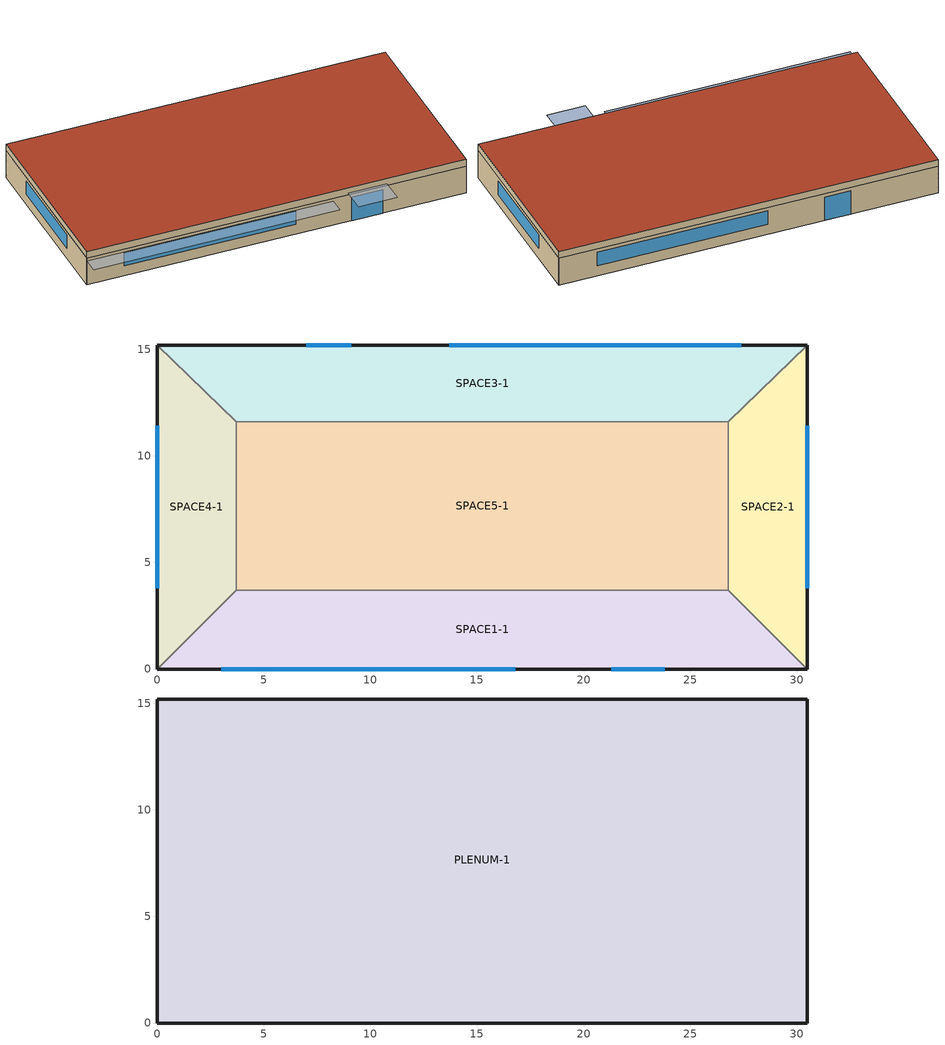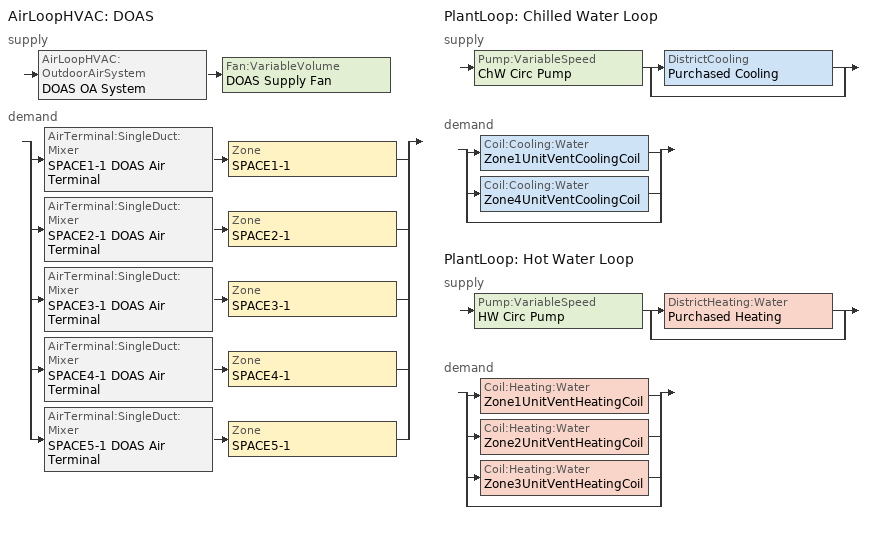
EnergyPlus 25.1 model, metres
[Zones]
SPACE1-1
 floor ground (FLOOR-SLAB-1): 26.8,3.7 30.5,0 0,0 3.7,3.7 z0
 wall outside (WALL-1): 0,0 30.5,0 z0:2.4
 wall to SPACE2-1 (INT-WALL-1): 30.5,0 26.8,3.7 z0:2.4
 wall to SPACE4-1 (INT-WALL-1): 3.7,3.7 0,0 z0:2.4
 wall to SPACE5-1 (INT-WALL-1): 26.8,3.7 3.7,3.7 z0:2.4
 window (Dbl Clr 3mm/13mm Air): 3,0 16.8,0 z0.9:2.1
 window (Sgl Grey 3mm): 21.3,0 23.8,0 z0:2.1
SPACE2-1
 floor ground (FLOOR-SLAB-1): 26.8,11.6 30.5,15.2 30.5,0 26.8,3.7 z0
 wall outside (WALL-1): 30.5,0 30.5,15.2 z0:2.4
 wall to SPACE3-1 (INT-WALL-1): 30.5,15.2 26.8,11.6 z0:2.4
 wall to SPACE5-1 (INT-WALL-1): 26.8,11.6 26.8,3.7 z0:2.4
 window (Dbl Clr 3mm/13mm Air): 30.5,3.8 30.5,11.4 z0.9:2.1
SPACE3-1
 floor ground (FLOOR-SLAB-1): 26.8,11.6 3.7,11.6 0,15.2 30.5,15.2 z0
 wall outside (WALL-1): 30.5,15.2 0,15.2 z0:2.4
 wall to SPACE4-1 (INT-WALL-1): 0,15.2 3.7,11.6 z0:2.4
 wall to SPACE5-1 (INT-WALL-1): 3.7,11.6 26.8,11.6 z0:2.4
 window (Dbl Clr 3mm/13mm Air): 27.4,15.2 13.7,15.2 z0.9:2.1
 window (Sgl Grey 3mm): 9.1,15.2 7,15.2 z0:2.1
SPACE4-1
 floor ground (FLOOR-SLAB-1): 3.7,3.7 0,0 0,15.2 3.7,11.6 z0
 wall outside (WALL-1): 0,15.2 0,0 z0:2.4
 wall to SPACE5-1 (INT-WALL-1): 3.7,3.7 3.7,11.6 z0:2.4
 window (Dbl Clr 3mm/13mm Air): 0,11.4 0,3.8 z0.9:2.1
SPACE5-1
 floor ground (FLOOR-SLAB-1): 26.8,11.6 26.8,3.7 3.7,3.7 3.7,11.6 z0
PLENUM-1
 floor to SPACE1-1 (CLNG-1): 26.8,3.7 30.5,0 0,0 3.7,3.7 z2.4
 floor to SPACE2-1 (CLNG-1): 26.8,11.6 30.5,15.2 30.5,0 26.8,3.7 z2.4
 floor to SPACE3-1 (CLNG-1): 26.8,11.6 3.7,11.6 0,15.2 30.5,15.2 z2.4
 floor to SPACE4-1 (CLNG-1): 3.7,3.7 0,0 0,15.2 3.7,11.6 z2.4
 floor to SPACE5-1 (CLNG-1): 26.8,11.6 26.8,3.7 3.7,3.7 3.7,11.6 z2.4
 wall outside (WALL-1): 0,0 30.5,0 30.5,15.2 0,15.2 0,0 z2.4:3
 roof outside (ROOF-1): 0,15.2 0,0 30.5,0 30.5,15.2 z3
shading: 0,-1.3 0,0 19.8,0 19.8,-1.3 z2.2; 21,-2 21,0 24.1,0 24.1,-2 z2.6
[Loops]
AirLoopHVAC 'DOAS'
 supply: AirLoopHVAC:OutdoorAirSystem 'DOAS OA System' > Fan:VariableVolume 'DOAS Supply Fan'
 demand: split
  | AirTerminal:SingleDuct:Mixer 'SPACE1-1 DOAS Air Terminal' > Zone 'SPACE1-1'
  | AirTerminal:SingleDuct:Mixer 'SPACE2-1 DOAS Air Terminal' > Zone 'SPACE2-1'
  | AirTerminal:SingleDuct:Mixer 'SPACE3-1 DOAS Air Terminal' > Zone 'SPACE3-1'
  | AirTerminal:SingleDuct:Mixer 'SPACE4-1 DOAS Air Terminal' > Zone 'SPACE4-1'
  | AirTerminal:SingleDuct:Mixer 'SPACE5-1 DOAS Air Terminal' > Zone 'SPACE5-1'
PlantLoop 'Chilled Water Loop'
 supply: Pump:VariableSpeed 'ChW Circ Pump' > split
  | DistrictCooling 'Purchased Cooling'
  | bypass
 demand: split
  | Coil:Cooling:Water 'Zone1UnitVentCoolingCoil'
  | Coil:Cooling:Water 'Zone4UnitVentCoolingCoil'
  | bypass
PlantLoop 'Hot Water Loop'
 supply: Pump:VariableSpeed 'HW Circ Pump' > split
  | DistrictHeating:Water 'Purchased Heating'
  | bypass
 demand: split
  | Coil:Heating:Water 'Zone1UnitVentHeatingCoil'
  | Coil:Heating:Water 'Zone2UnitVentHeatingCoil'
  | Coil:Heating:Water 'Zone3UnitVentHeatingCoil'
  | bypass
[Building]
Building: North Axis {deg}=30; Terrain=City; Loads Convergence Tolerance Value {W}=0.04; Temperature Convergence Tolerance Value {deltaC}=0.4; Solar Distribution=FullExterior; Maximum Number of Warmup Days=25; Minimum Number of Warmup Days=6
[Site:Location]
CHICAGO_IL_USA TMY2-94846: Latitude {deg}=41.78; Longitude {deg}=-87.75; Time Zone {hr}=-6; Elevation {m}=190
[SizingPeriod:DesignDay] Day of Month=21; Humidity Condition Type=Wetbulb; Barometric Pressure {Pa}=99063; Rain Indicator=No; Snow Indicator=No; Daylight Saving Time Indicator=No; Solar Model Indicator=ASHRAEClearSky; Sky Clearness=1
Name | Month | Day Type | Maximum Dry-Bulb Temperature {C} | Daily Dry-Bulb Temperature Range {deltaC} | Wetbulb or DewPoint at Maximum Dry-Bulb {C} | Wind Speed {m/s} | Wind Direction {deg}
CHICAGO_IL_USA Annual Heating 99% Design Conditions DB | 1 | WinterDesignDay | -17.3 | 0 | -17.3 | 4.9 | 270
CHICAGO_IL_USA Annual Cooling 1% Design Conditions DB/MCWB | 7 | SummerDesignDay | 31.5 | 10.7 | 23 | 5.3 | 230
[Site:GroundTemperature:BuildingSurface]
20.03, 20.03, 20.13, 20.3, 20.43, 20.52, 20.62, 20.77, 20.78, 20.55, 20.44, 20.2
[Material] Thermal Absorptance=0.9
Name | Roughness | Thickness {m} | Conductivity {W/m-K} | Density {kg/m3} | Specific Heat {J/kg-K} | Solar Absorptance | Visible Absorptance
RG01 | Rough | 0.0127 | 1.442 | 881 | 1674 | 0.65 | 0.65
BR01 | VeryRough | 0.0095 | 0.162 | 1121 | 1464 | 0.7 | 0.7
IN46 | VeryRough | 0.0762 | 0.023 | 24 | 1590 | 0.5 | 0.5
WD01 | MediumSmooth | 0.0191 | 0.115 | 513 | 1381 | 0.78 | 0.78
PW03 | MediumSmooth | 0.0127 | 0.115 | 545 | 1213 | 0.78 | 0.78
IN02 | Rough | 0.0901 | 0.043 | 10 | 837 | 0.75 | 0.75
GP01 | MediumSmooth | 0.0127 | 0.16 | 801 | 837 | 0.75 | 0.75
GP02 | MediumSmooth | 0.0159 | 0.16 | 801 | 837 | 0.75 | 0.75
CC03 | MediumRough | 0.1016 | 1.31 | 2243 | 837 | 0.65 | 0.65
[Material:NoMass]
MAT-CLNG-1: Roughness=Rough; Thermal Resistance {m2-K/W}=0.652259; Thermal Absorptance=0.65; Solar Absorptance=0.65; Visible Absorptance=0.65
[Material:AirGap]
AL21: Thermal Resistance {m2-K/W}=0.157
[WindowMaterial:Glazing] Optical Data Type=SpectralAverage; Thickness {m}=0.003; Infrared Transmittance at Normal Incidence=0; Front Side Infrared Hemispherical Emissivity=0.84; Back Side Infrared Hemispherical Emissivity=0.84; Conductivity {W/m-K}=0.9
Name | Solar Transmittance at Normal Incidence | Front Side Solar Reflectance at Normal Incidence | Back Side Solar Reflectance at Normal Incidence | Visible Transmittance at Normal Incidence | Front Side Visible Reflectance at Normal Incidence | Back Side Visible Reflectance at Normal Incidence
CLEAR 3MM | 0.837 | 0.075 | 0.075 | 0.898 | 0.081 | 0.081
GREY 3MM | 0.626 | 0.061 | 0.061 | 0.611 | 0.061 | 0.061
[WindowMaterial:Gas]
AIR 13MM: Gas Type=Air; Thickness {m}=0.0127
[Construction]
ROOF-1: RG01, BR01, IN46, WD01
WALL-1: WD01, PW03, IN02, GP01
CLNG-1: MAT-CLNG-1
FLOOR-SLAB-1: CC03
INT-WALL-1: GP02, AL21, GP02
Dbl Clr 3mm/13mm Air: CLEAR 3MM, AIR 13MM, CLEAR 3MM
Sgl Grey 3mm: GREY 3MM
[Zone] Type=1; Multiplier=1
Name | Ceiling Height {m} | Volume {m3}
PLENUM-1 | 0.6096 | 283.2
SPACE1-1; SPACE3-1 | 2.4384 | 239.247
SPACE2-1; SPACE4-1 | 2.4384 | 103.311
SPACE5-1 | 2.4384 | 447.683
[People] Number of People Schedule=BLDG Sch   1; Number of People Calculation Method=people; Fraction Radiant=0.3; Activity Level Schedule=Activity Sch
Name | Zone or ZoneList or Space or SpaceList | Number of People
SPACE1-1 People 1 | SPACE1-1 | 11
SPACE2-1 People 1 | SPACE2-1 | 5
SPACE3-1 People 1 | SPACE3-1 | 5
SPACE4-1 People 1 | SPACE4-1 | 5
SPACE5-1 People 1 | SPACE5-1 | 20
[Lights] Schedule=BLDG Sch   3; Design Level Calculation Method=LightingLevel; Return Air Fraction=0.2; Fraction Radiant=0.59; Fraction Visible=0.2; Fraction Replaceable=0
Name | Zone or ZoneList or Space or SpaceList | Lighting Level {W}
SPACE1-1 Lights 1 | SPACE1-1 | 1584
SPACE2-1 Lights 1 | SPACE2-1 | 684
SPACE3-1 Lights 1 | SPACE3-1 | 684
SPACE4-1 Lights 1 | SPACE4-1 | 684
SPACE5-1 Lights 1 | SPACE5-1 | 2964
[ElectricEquipment] Schedule=BLDG Sch   2; Design Level Calculation Method=EquipmentLevel; Fraction Latent=0; Fraction Radiant=0.3; Fraction Lost=0
Name | Zone or ZoneList or Space or SpaceList | Design Level {W}
SPACE1-1 ElecEq 1 | SPACE1-1 | 1056
SPACE2-1 ElecEq 1 | SPACE2-1 | 456
SPACE3-1 ElecEq 1 | SPACE3-1 | 456
SPACE4-1 ElecEq 1 | SPACE4-1 | 456
SPACE5-1 ElecEq 1 | SPACE5-1 | 1976
[Sizing:Zone] Zone Cooling Design Supply Air Temperature Input Method=SupplyAirTemperature; Zone Cooling Design Supply Air Temperature {C}=14; Zone Heating Design Supply Air Temperature Input Method=SupplyAirTemperature; Zone Heating Design Supply Air Temperature {C}=50; Zone Cooling Design Supply Air Humidity Ratio {kgWater/kgDryAir}=0.009; Zone Heating Design Supply Air Humidity Ratio {kgWater/kgDryAir}=0.004; Zone Heating Sizing Factor=0; Zone Cooling Sizing Factor=0; Cooling Design Air Flow Method=DesignDay; Cooling Design Air Flow Rate {m3/s}=0; Heating Design Air Flow Method=DesignDay; Heating Design Air Flow Rate {m3/s}=0
Name | Design Specification Outdoor Air Object | Account for Dedicated Outdoor Air System | Dedicated Outdoor Air System Control Strategy | Dedicated Outdoor Air Low Setpoint Temperature for Design {C} | Dedicated Outdoor Air High Setpoint Temperature for Design {C}
SPACE1-1 | SZ DSOA SPACE1-1 | No | NeutralSupplyAir | autosize | autosize
SPACE2-1 | SZ DSOA SPACE2-1 | No | NeutralSupplyAir | autosize | autosize
SPACE3-1 | SZ DSOA SPACE3-1 | No | NeutralSupplyAir | autosize | autosize
SPACE4-1 | SZ DSOA SPACE4-1 | Yes | ColdSupplyAir | 13.8 | 15.6
SPACE5-1 | SZ DSOA SPACE5-1 | Yes | ColdSupplyAir | 13.8 | 15.6
[DesignSpecification:OutdoorAir] Outdoor Air Method=flow/person; Outdoor Air Flow per Person {m3/s-person}=0.00944; Outdoor Air Flow per Zone Floor Area {m3/s-m2}=0; Outdoor Air Flow per Zone {m3/s}=0
SZ DSOA SPACE1-1; SZ DSOA SPACE2-1; SZ DSOA SPACE3-1; SZ DSOA SPACE4-1; SZ DSOA SPACE5-1
[Sizing:Plant]
Name | Loop Type | Design Loop Exit Temperature {C} | Loop Design Temperature Difference {deltaC}
Hot Water Loop | heating | 60 | 11
Chilled Water Loop | cooling | 6.67 | 6.67
[PlantLoop] Fluid Type=Water; Maximum Loop Temperature {C}=100; Maximum Loop Flow Rate {m3/s}=autosize; Minimum Loop Flow Rate {m3/s}=0; Plant Loop Volume {m3}=autocalculate; Load Distribution Scheme=Optimal
Name | Plant Equipment Operation Scheme | Minimum Loop Temperature {C}
Chilled Water Loop | Chilled Loop Operation | 1
Hot Water Loop | Hot Loop Operation | 10
[PlantEquipmentOperationSchemes] Control Scheme 1 Schedule=ON
Name | Control Scheme 1
Chilled Loop Operation | Purchased Cooling Only
Hot Loop Operation | Purchased Heating Only
[PlantEquipmentOperation:CoolingLoad]
Purchased Cooling Only: Load Range 1 Lower Limit {W}=0; Load Range 1 Upper Limit {W}=1000000; Range 1 Equipment List=cooling plant
[PlantEquipmentOperation:HeatingLoad]
Purchased Heating Only: Load Range 1 Lower Limit {W}=0; Load Range 1 Upper Limit {W}=1000000; Range 1 Equipment List=heating plant
[PlantEquipmentList]
cooling plant: Purchased Cooling
heating plant: Purchased Heating
[SetpointManager:Scheduled] Control Variable=Temperature
Name | Schedule | Setpoint Node or NodeList
Chilled Water Loop Setpoint Manager | CW Loop Temp Schedule | Chilled Water Loop Setpoint Node List
Hot Water Loop Setpoint Manager | HW Loop Temp Schedule | Hot Water Loop Setpoint Node List
[Zone equipment]
SPACE1-1: SPACE1-1 DOAS Air Terminal, TU1
SPACE2-1: SPACE2-1 DOAS Air Terminal, TU2
SPACE3-1: SPACE3-1 DOAS Air Terminal, TU3
SPACE4-1: SPACE4-1 DOAS Air Terminal, TU4
SPACE5-1: SPACE5-1 DOAS Air Terminal, TU5
[AirTerminal:SingleDuct:Mixer]
Name | ZoneHVAC Unit Object | Mixer Connection Type
SPACE1-1 DOAS Air Terminal | TU1 | InletSide
SPACE2-1 DOAS Air Terminal | TU2 | InletSide
SPACE3-1 DOAS Air Terminal | TU3 | InletSide
SPACE4-1 DOAS Air Terminal | TU4 | SupplySide
SPACE5-1 DOAS Air Terminal | TU5 | SupplySide
[ZoneHVAC:UnitVentilator] Availability Schedule=UnitVentAvailability; Maximum Supply Air Flow Rate {m3/s}=autosize; Outdoor Air Control Type=VariablePercent; Minimum Outdoor Air Flow Rate {m3/s}=autosize; Minimum Outdoor Air Schedule=U2MinOASched; Maximum Outdoor Air Flow Rate {m3/s}=autosize; Maximum Outdoor Air Fraction or Temperature Schedule=UnitVentMaxOA; Heating Convergence Tolerance=0.001
Name | Supply Air Fan | Coil Option | Heating Coil | Cooling Coil | Cooling Convergence Tolerance
TU1 | Zone1UnitVentFan | HeatingAndCooling | Zone1UnitVentHeatingCoil | Zone1UnitVentCoolingCoil | 0.001
TU2 | Zone2UnitVentFan | HEATING | Zone2UnitVentHeatingCoil
TU3 | Zone3UnitVentFan | HEATING | Zone3UnitVentHeatingCoil
TU4 | Zone4UnitVentFan | HeatingAndCooling | Zone4UnitVentHeatingCoil | Zone4UnitVentCoolingCoil | 0.001
TU5 | Zone5UnitVentFan | Heating | Zone5UnitVentHeatingCoil
[ZoneControl:Thermostat]
Name | Zone or ZoneList | Control Type Schedule | Control 1 | Control 2
SPACE1-1 Thermostat | SPACE1-1 | HVACTemplate-Always 4 | Zone Dual SP Control
Zone 2 Thermostat | SPACE2-1 | Zone Control Type Sched | Heating Setpoint with SB | Cooling Setpoint with SB
Zone 3 Thermostat | SPACE3-1 | Zone Control Type Sched | Heating Setpoint with SB | Cooling Setpoint with SB
SPACE4-1 Thermostat | SPACE4-1 | HVACTemplate-Always 4 | Zone Dual SP Control
Zone 5 Thermostat | SPACE5-1 | Zone Control Type Sched | Heating Setpoint with SB | Cooling Setpoint with SB
[ThermostatSetpoint:DualSetpoint]
Zone Dual SP Control: Heating Setpoint Temperature Schedule=Heating Setpoints; Cooling Setpoint Temperature Schedule=Cooling Setpoints
[ThermostatSetpoint:SingleHeating]
Heating Setpoint with SB: Setpoint Temperature Schedule=Heating Setpoints
[ThermostatSetpoint:SingleCooling]
Cooling Setpoint with SB: Setpoint Temperature Schedule=Cooling Setpoints
[DistrictCooling]
Purchased Cooling: Nominal Capacity {W}=autosize
[DistrictHeating:Water]
Purchased Heating: Nominal Capacity {W}=autosize
[Pump:VariableSpeed] Design Maximum Flow Rate {m3/s}=autosize; Design Pump Head {Pa}=179352; Design Power Consumption {W}=autosize; Motor Efficiency=0.9; Fraction of Motor Inefficiencies to Fluid Stream=0; Coefficient 1 of the Part Load Performance Curve=0; Coefficient 2 of the Part Load Performance Curve=1; Coefficient 3 of the Part Load Performance Curve=0; Coefficient 4 of the Part Load Performance Curve=0; Design Minimum Flow Rate {m3/s}=0; Pump Control Type=INTERMITTENT
ChW Circ Pump; HW Circ Pump
[Coil:Cooling:Water] Availability Schedule=FanAndCoilAvailSched; Design Water Flow Rate {m3/s}=autosize; Design Air Flow Rate {m3/s}=autosize; Design Inlet Water Temperature {C}=autosize; Design Inlet Air Temperature {C}=autosize; Design Outlet Air Temperature {C}=autosize; Design Inlet Air Humidity Ratio {kgWater/kgDryAir}=autosize; Design Outlet Air Humidity Ratio {kgWater/kgDryAir}=autosize; Type of Analysis=SimpleAnalysis; Heat Exchanger Configuration=CrossFlow
Zone1UnitVentCoolingCoil; Zone4UnitVentCoolingCoil
[Coil:Heating:Water] Availability Schedule=FanAndCoilAvailSched; U-Factor Times Area Value {W/K}=autosize; Maximum Water Flow Rate {m3/s}=autosize; Performance Input Method=UFactorTimesAreaAndDesignWaterFlowRate; Rated Capacity {W}=autosize; Rated Inlet Water Temperature {C}=82.2; Rated Inlet Air Temperature {C}=16.6; Rated Outlet Water Temperature {C}=71.1; Rated Outlet Air Temperature {C}=32.2
Zone1UnitVentHeatingCoil; Zone2UnitVentHeatingCoil; Zone3UnitVentHeatingCoil
[Coil:Heating:Electric]
Zone4UnitVentHeatingCoil: Availability Schedule=FanAndCoilAvailSched; Efficiency=0.99; Nominal Capacity {W}=autosize
[Coil:Heating:Fuel]
Zone5UnitVentHeatingCoil: Availability Schedule=FanAndCoilAvailSched; Fuel Type=NaturalGas; Burner Efficiency=0.77; Nominal Capacity {W}=autosize
[Fan:ConstantVolume] Availability Schedule=UnitVentAvailability; Fan Total Efficiency=0.5; Pressure Rise {Pa}=75; Maximum Flow Rate {m3/s}=autosize; Motor Efficiency=0.9; Motor In Airstream Fraction=1
Zone1UnitVentFan; Zone2UnitVentFan; Zone3UnitVentFan; Zone4UnitVentFan; Zone5UnitVentFan
[Fan:VariableVolume]
DOAS Supply Fan: Availability Schedule=FanAvailSched; Fan Total Efficiency=0.7; Pressure Rise {Pa}=1000; Maximum Flow Rate {m3/s}=autosize; Fan Power Minimum Flow Rate Input Method=Fraction; Fan Power Minimum Flow Fraction=0; Motor Efficiency=0.9; Motor In Airstream Fraction=1; Fan Power Coefficient 1=0.00153024; Fan Power Coefficient 2=0.00520806; Fan Power Coefficient 3=1.10862; Fan Power Coefficient 4=-0.116356; Fan Power Coefficient 5=0
[HeatExchanger:AirToAir:SensibleAndLatent]
DOAS Heat Recovery: Availability Schedule=HeatExchangerAvailSch; Nominal Supply Air Flow Rate {m3/s}=autosize; Sensible Effectiveness at 100% Heating Air Flow=0.7; Latent Effectiveness at 100% Heating Air Flow=0.65; Sensible Effectiveness at 100% Cooling Air Flow=0.7; Latent Effectiveness at 100% Cooling Air Flow=0.65; Nominal Electric Power {W}=0; Supply Air Outlet Temperature Control=No; Heat Exchanger Type=Plate; Frost Control Type=MinimumExhaustTemperature; Threshold Temperature {C}=1.7; Initial Defrost Time Fraction=0.083; Rate of Defrost Time Fraction Increase {1/K}=0.012; Economizer Lockout=Yes; Sensible Effectiveness of Heating Air Flow Curve=SenEffectivenessTable; Latent Effectiveness of Heating Air Flow Curve=LatEffectivenessTable; Sensible Effectiveness of Cooling Air Flow Curve=SenEffectivenessTable; Latent Effectiveness of Cooling Air Flow Curve=LatEffectivenessTable
[Controller:OutdoorAir]
DOAS OA Controller: Minimum Outdoor Air Flow Rate {m3/s}=autosize; Maximum Outdoor Air Flow Rate {m3/s}=autosize; Economizer Control Type=NoEconomizer; Economizer Control Action Type=ModulateFlow; Economizer Minimum Limit Dry-Bulb Temperature {C}=12.2; Lockout Type=NoLockout; Minimum Limit Type=ProportionalMinimum
[AirLoopHVAC]
DOAS: Design Supply Air Flow Rate {m3/s}=autosize
[AvailabilityManager:Scheduled]
DOAS Availability: Schedule=FanAvailSched
[Sizing:System]
DOAS: Type of Load to Size On=Sensible; Design Outdoor Air Flow Rate {m3/s}=autosize; Central Heating Maximum System Air Flow Ratio=1; Preheat Design Temperature {C}=2; Preheat Design Humidity Ratio {kgWater/kgDryAir}=0.008; Precool Design Temperature {C}=11; Precool Design Humidity Ratio {kgWater/kgDryAir}=0.008; Central Cooling Design Supply Air Temperature {C}=12.8; Central Heating Design Supply Air Temperature {C}=12.2; Type of Zone Sum to Use=NonCoincident; 100% Outdoor Air in Cooling=Yes; 100% Outdoor Air in Heating=Yes; Central Cooling Design Supply Air Humidity Ratio {kgWater/kgDryAir}=0.00924; Central Heating Design Supply Air Humidity Ratio {kgWater/kgDryAir}=0.003; Cooling Supply Air Flow Rate Method=DesignDay; Cooling Supply Air Flow Rate {m3/s}=0; Heating Supply Air Flow Rate Method=DesignDay; Heating Supply Air Flow Rate {m3/s}=0; System Outdoor Air Method=ZoneSum; Zone Maximum Outdoor Air Fraction=1; Cooling Design Capacity Method=CoolingDesignCapacity; Cooling Design Capacity {W}=autosize; Heating Design Capacity Method=HeatingDesignCapacity; Heating Design Capacity {W}=autosize; Central Cooling Capacity Control Method=OnOff
[Schedule:Compact]
Activity Sch: Through: 12/31, For: AllDays, Until: 24:00, 131.8
BLDG Sch   1: Through: 12/31, For: Weekdays SummerDesignDay WinterDesignDay, Until: 6:00, 0, Until: 7:00, 0.1, Until: 8:00, 0.5, Until: 12:00, 1, Until: 13:00, 0.5, Until: 16:00, 1, Until: 17:00, 0.5, Until: 18:00, 0.1, Until: 24:00, 0, For: AllOtherDays, Until: 24:00, 0
BLDG Sch   2: Through: 12/31, For: Weekdays SummerDesignDay WinterDesignDay, Until: 8:00, 0, Until: 18:00, 1, Until: 24:00, 0, For: AllOtherDays, Until: 24:00, 0
BLDG Sch   3: Through: 12/31, For: Weekdays SummerDesignDay WinterDesignDay, Until: 6:00, 0.05, Until: 7:00, 0.2, Until: 17:00, 1, Until: 18:00, 0.5, Until: 24:00, 0.05, For: AllOtherDays, Until: 24:00, 0.05
ON; UnitVentMaxOA; HeatExchangerAvailSch: Through: 12/31, For: AllDays, Until: 24:00, 1
CW Loop Temp Schedule: Through: 12/31, For: AllDays, Until: 24:00, 6.67
HW Loop Temp Schedule: Through: 12/31, For: AllDays, Until: 24:00, 60
FanAndCoilAvailSched: Through: 3/31, For: AllDays, Until: 24:00, 1, Through: 9/30, For: Weekdays SummerDesignDay, Until: 7:00, 0, Until: 21:00, 1, Until: 24:00, 0, For: AllOtherDays, Until: 24:00, 0, Through: 12/31, For: AllDays, Until: 24:00, 1
Heating Setpoints: Through: 12/31, For: AllDays, Until: 7:00, 15, Until: 17:00, 20, Until: 24:00, 15
Cooling Setpoints: Through: 12/31, For: AllDays, Until: 7:00, 30, Until: 17:00, 24, Until: 24:00, 30
Zone Control Type Sched: Through: 3/31, For: AllDays, Until: 24:00, 1, Through: 9/30, For: AllDays, Until: 24:00, 2, Through: 12/31, For: AllDays, Until: 24:00, 1
HVACTemplate-Always 4: Through: 12/31, For: AllDays, Until: 24:00, 4
UnitVentAvailability; FanAvailSched: Through: 12/31, For: WeekDays CustomDay1 CustomDay2, Until: 7:00, 0, Until: 21:00, 1, Until: 24:00, 0, For: Weekends Holiday, Until: 24:00, 0, For: SummerDesignDay, Until: 24:00, 1, For: WinterDesignDay, Until: 24:00, 1
U2MinOASched: Through: 12/31, For: WeekDays, Until: 7:00, 0, Until: 21:00, 1, Until: 24:00, 0, For: AllOtherDays, Until: 24:00, 0
[Table:IndependentVariable]
airFlowRatio: Linear, Linear, 0, 10, Dimensionless, 0.75, 1
[Table:IndependentVariableList]
effectiveness_IndependentVariableList: airFlowRatio
[Table:Lookup]
SenEffectivenessTable: effectiveness_IndependentVariableList, DivisorOnly, 0.7, 0, 10, Dimensionless, 0.75, 0.7
LatEffectivenessTable: effectiveness_IndependentVariableList, DivisorOnly, 0.65, 0, 10, Dimensionless, 0.7, 0.65
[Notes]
DOAToUnitVentilator.idf
Basic file description:  1 story building divided into 4 exterior and one interior conditioned zones and return plenum.
Illustrates the use of a dedicated outdoor air system (DOAS) with Unit Ventilator. The DOA
is ducted to the inlet side of the Unit Ventilator and mixed with zone recirculating air
through the use of inlet side mixer terminal units for zones: SPACE1-1, SPACE2-1 and SPACE3-1.
The DOA is ducted to the outlet side of the Unit Ventilator and mixed with the Unit Ventilator
outlet air through the use of supply side air mixer for zones: SPACE4-1 and SPACE5-1.
Highlights:              DOA ducted to inlet and supply side of Unit Ventilator using AirTerminal:SingleDuct:Mixer
Simulation Location/Run: CHICAGO_IL_USA TMY2-94846, 2 design days, 2 run periods,
Run Control executes the run periods using the weather file
Location:                Chicago, IL
Design Days:             CHICAGO_IL_USA Annual Heating 99% Design Conditions DB, MaxDB= -17.3°C
CHICAGO_IL_USA Annual Cooling 1% Design Conditions, MaxDB=  31.5°C MCWB=  23.0°C
Run Period (Weather File): Winter 1/14, Summer 7/7, CHICAGO_IL_USA TMY2-94846
Run Control:             Zone and System sizing with weather file run control (no design days run)
Building: Single floor rectangular building 100 ft x 50 ft. 5 zones - 4 exterior, 1 interior, zone height 8 feet.
Exterior zone depth is 12 feet. There is a 2 foot high return plenum: the overall building height is
10 feet. There are windows on all 4 facades; the south and north facades have glass doors.
The south facing glass is shaded by overhangs. The walls are woodshingle over plywood, R11 insulation,
and gypboard. The roof is a gravel built up roof with R-3 mineral board insulation and plywood sheathing.
The windows are of various single and double pane construction with 3mm and 6mm glass and either 6mm or
13mm argon or air gap.  The window to wall ratio is approximately 0.29.
The south wall and door have overhangs.
The building is oriented 30 degrees east of north.
Floor Area:        463.6 m2 (5000 ft2)
Number of Stories: 1
Zone Description Details:
Internal gains description:     lighting is 1.5 watts/ft2, office equip is 1.0 watts/ft2. There is 1 occupant
per 100 ft2 of floor area. The infiltration is 0.25 air changes per hour.
Interzone Surfaces:             6 interzone surfaces (see diagram)
Internal Mass:                  None
Windows:                        4 ea.: 1) Double pane clear, 3mm glass, 13mm air gap
2) Double pane clear, 3mm glass, 13mm argon gap
3) Double pane clear, 6mm glass, 6mm air gap
4) Double pane lowE,  6mm lowE glass outside, 6mm air gap, 6mm clear glass
Doors:                          2 ea.:    Single pane grey,  3mm glass
Detached Shading:               None
Daylight:                       None
Natural Ventilation:            None
Compact Schedules:              Yes
HVAC:                           Standard VAV system with outside air economizer, hot water reheat coils,
central chilled water cooling coil. Central Plant is single hot water
boiler, electric compression chiller with air cooled condenser.
All equipment is autosized.
Zonal Equipment:                ZoneHVAC:UnitVentilator
Central Air Handling Equipment: Yes
Central DOAS:                   Yes (Provides dedicated OA to each terminal unit mixer AirTerminal:SingleDuct:Mixer)
System Equipment Autosize:      Yes
Purchased Cooling:              None
Purchased Heating:              None
Coils:                          Coil:Cooling:Water, Coil:Heating:Water
Pumps:                          Pump:VariableSpeed
Boilers:                        None
Chillers:                       Chiller:Electric
Standard Reports:               None
Timestep or Hourly Variables:   Hourly
Time bins Report:               None
HTML Report:                    None
Environmental Emissions:        None
Utility Tariffs:                None
